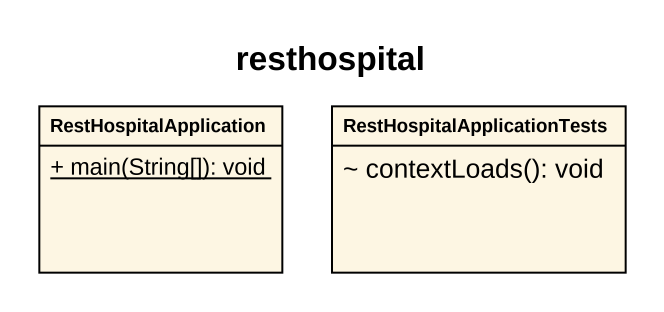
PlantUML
@startuml
title resthospital
hide circle
hide empty members
skinparam classAttributeIconSize 0
class RestHospitalApplication {
  {static} + main(String[]): void
}
class RestHospitalApplicationTests {
  ~ contextLoads(): void
}
@enduml
